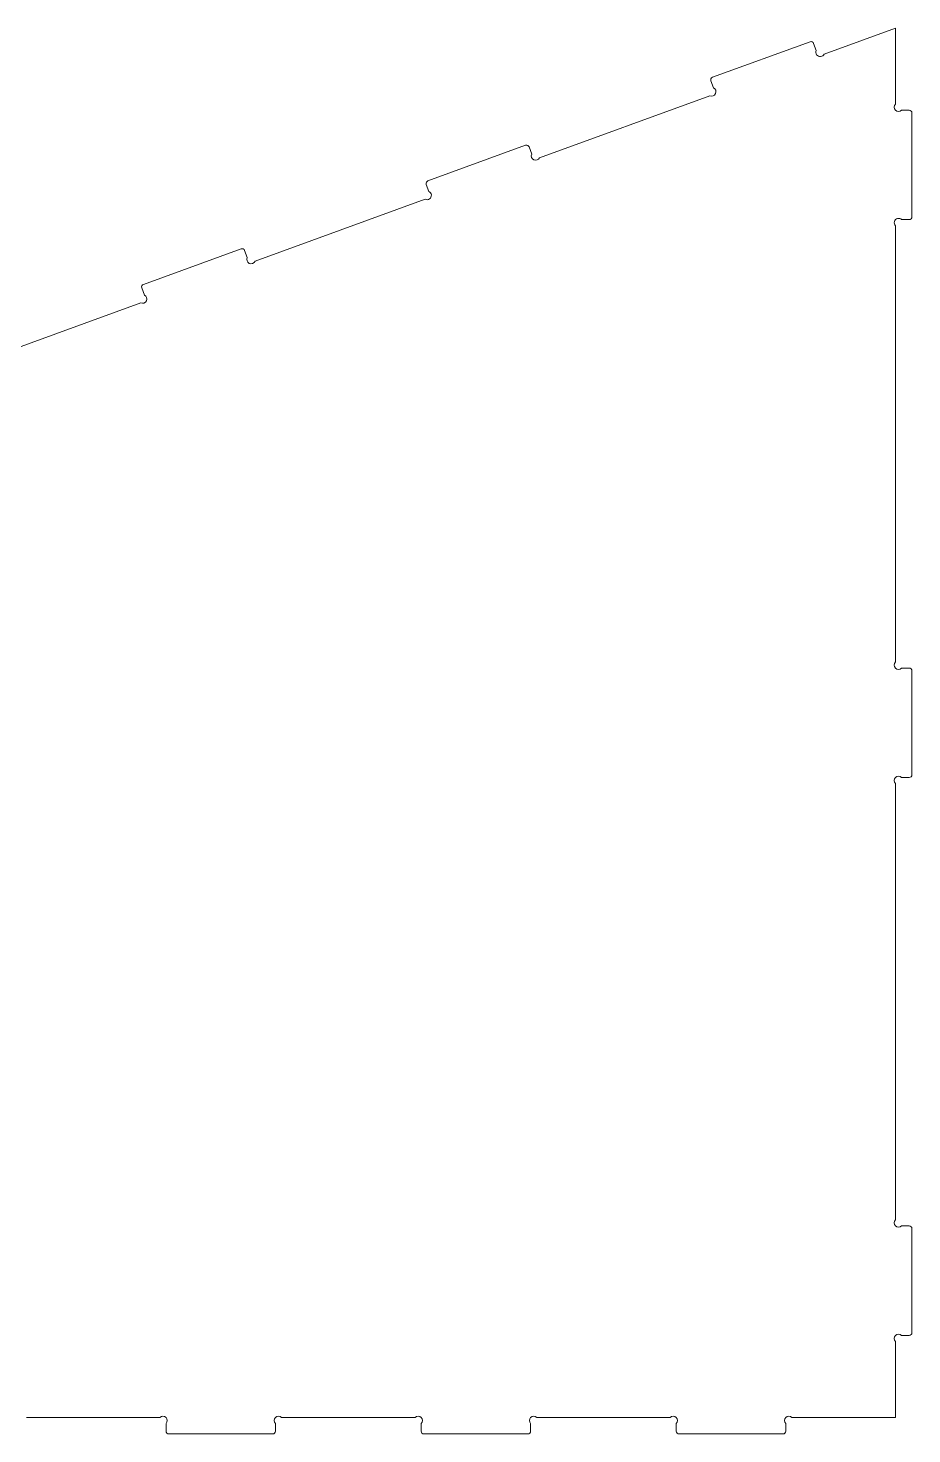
# Model space of a CAD drawing. Header units: millimetres. Extents: x 10 to 1438, y -669 to -10.
# Drawn here: x 379 to 702, y -524 to -10 of the extents above; entities that cross this region are included whole.
import ezdxf

# ---------------------------------------------------------------- set-up
doc = ezdxf.new("R2010")
doc.units = ezdxf.units.MM
doc.layers.add('Cut', color=7, linetype='Continuous', lineweight=0)

msp = doc.modelspace()

# ---------------------------------------------------------------- linework, layer by layer
at = {"layer": 'Cut'}
msp.add_lwpolyline([(357.86, -133.24), (420.07, -110.6, 1), (421.41, -107.72), (420.47, -105.13, -0.414214), (421.06, -103.85), (456.77, -90.86, -0.414213), (458.05, -91.45), (458.99, -94.04, 1), (461.87, -95.38), (524.08, -72.74, 1), (525.42, -69.87), (524.48, -67.28, -0.414214), (525.07, -66), (560.78, -53, -0.414214), (562.06, -53.6), (563, -56.19, 1), (565.88, -57.53), (628.09, -34.89, 1), (629.43, -32.01), (628.49, -29.42, -0.414214), (629.08, -28.14), (664.79, -15.14, -0.414214), (666.07, -15.74), (667.02, -18.33, 1), (669.89, -19.67), (695.97, -10.18), (695.97, -37.93, 1), (698.22, -40.18), (700.97, -40.18, -0.414214), (701.97, -41.18), (701.97, -79.18, -0.414214), (700.97, -80.18), (698.22, -80.18, 1), (695.97, -82.42), (695.97, -241.82, 1), (698.22, -244.06), (700.97, -244.06, -0.414214), (701.97, -245.06), (701.97, -283.06, -0.414214), (700.97, -284.06), (698.22, -284.06, 1), (695.97, -286.31), (695.97, -445.7, 1), (698.22, -447.95), (700.97, -447.95, -0.414214), (701.97, -448.95), (701.97, -486.95, -0.414214), (700.97, -487.95), (698.22, -487.95, 1), (695.97, -490.19), (695.97, -517.95), (658.12, -517.95, 1), (655.87, -520.19), (655.87, -522.95, -0.414214), (654.87, -523.95), (616.87, -523.95, -0.414214), (615.87, -522.95), (615.87, -520.19, 1), (613.63, -517.95), (564.85, -517.95, 1), (562.61, -520.19), (562.61, -522.95, -0.414214), (561.61, -523.95), (523.61, -523.95, -0.414214), (522.61, -522.95), (522.61, -520.19, 1), (520.36, -517.95), (471.59, -517.95, 1), (469.34, -520.19), (469.34, -522.95, -0.414214), (468.34, -523.95), (430.34, -523.95, -0.414214), (429.34, -522.95), (429.34, -520.19, 1), (427.1, -517.95), (378.32, -517.95, 1)], format="xyb", dxfattribs=at)

doc.saveas('drawing.dxf')
